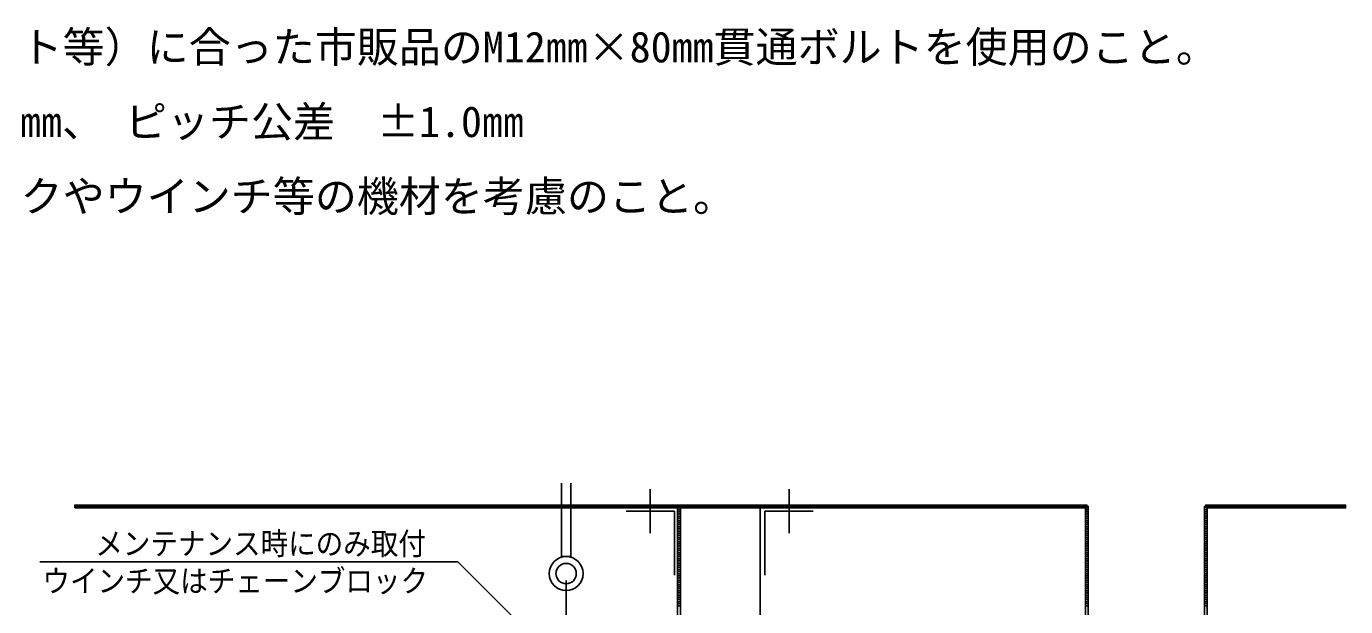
# Model space of a CAD drawing. Units: millimetres on the paper. Extents: x -384 to 384, y -238 to 239.
# Drawn here: x 6.9 to 130.6, y -72.2 to -17.8 of the extents above; entities that cross this region are included whole.
import ezdxf
from ezdxf.enums import TextEntityAlignment as Align

# ---------------------------------------------------------------- set-up
doc = ezdxf.new("R2010")
doc.units = ezdxf.units.MM
for name, color, linetype in [('0-0_MOJI1', 2, 'Continuous'), ('0-1_GAIKEI', 7, 'Continuous'), ('0-4_0', 1, 'Continuous')]:
    doc.layers.add(name, color=color, linetype=linetype)
doc.styles.add('ＭＳ ゴシック', font='')
doc.styles.get('ＭＳ ゴシック').set_extended_font_data('MS Gothic')

msp = doc.modelspace()

# ---------------------------------------------------------------- linework, layer by layer
at = {"layer": '0-1_GAIKEI'}
for p, q in [((57.065, -67.475), (57.065, -60.594)), ((57.94, -67.475), (57.94, -60.594)), ((65.384, -61.155), (65.384, -65.266)), ((78.411, -61.155), (78.411, -65.266)), ((106.333, -62.804), (11.423, -62.804)), ((68.218, -62.879), (67.956, -62.879)), ((68.218, -63.079), (67.956, -63.079)), ((75.708, -225.979), (75.708, -62.773)), ((106.464, -62.879), (106.202, -62.879)), ((106.464, -63.079), (106.202, -63.079)), ((117.613, -62.879), (117.351, -62.879)), ((117.613, -63.079), (117.351, -63.079)), ((130.593, -62.804), (117.482, -62.804)), ((63.119, -63.21), (67.65, -63.21)), ((67.65, -69.228), (67.65, -63.21)), ((68.218, -63.279), (67.956, -63.279)), ((68.218, -63.479), (67.956, -63.479)), ((68.218, -63.679), (67.956, -63.679)), ((68.218, -63.879), (67.956, -63.879)), ((68.218, -64.079), (67.956, -64.079)), ((68.218, -64.279), (67.956, -64.279)), ((80.676, -63.21), (76.146, -63.21)), ((76.146, -69.228), (76.146, -63.21)), ((106.464, -63.279), (106.202, -63.279)), ((106.464, -63.479), (106.202, -63.479)), ((106.464, -63.679), (106.202, -63.679)), ((106.464, -63.879), (106.202, -63.879)), ((106.464, -64.079), (106.202, -64.079)), ((106.464, -64.279), (106.202, -64.279)), ((117.613, -63.279), (117.351, -63.279)), ((117.613, -63.479), (117.351, -63.479)), ((117.613, -63.679), (117.351, -63.679)), ((117.613, -63.879), (117.351, -63.879)), ((117.613, -64.079), (117.351, -64.079)), ((117.613, -64.279), (117.351, -64.279)), ((68.218, -64.479), (67.956, -64.479)), ((68.218, -64.679), (67.956, -64.679)), ((68.218, -64.879), (67.956, -64.879)), ((68.218, -65.079), (67.956, -65.079)), ((68.218, -65.279), (67.956, -65.279)), ((68.218, -65.479), (67.956, -65.479)), ((106.464, -64.479), (106.202, -64.479)), ((106.464, -64.679), (106.202, -64.679)), ((106.464, -64.879), (106.202, -64.879)), ((106.464, -65.079), (106.202, -65.079)), ((106.464, -65.279), (106.202, -65.279)), ((106.464, -65.479), (106.202, -65.479)), ((117.613, -64.479), (117.351, -64.479)), ((117.613, -64.679), (117.351, -64.679)), ((117.613, -64.879), (117.351, -64.879)), ((117.613, -65.079), (117.351, -65.079)), ((117.613, -65.279), (117.351, -65.279)), ((117.613, -65.479), (117.351, -65.479)), ((68.218, -65.679), (67.956, -65.679)), ((68.218, -65.879), (67.956, -65.879)), ((68.218, -66.079), (67.956, -66.079)), ((68.218, -66.279), (67.956, -66.279)), ((68.218, -66.479), (67.956, -66.479)), ((68.218, -66.679), (67.956, -66.679)), ((106.464, -65.679), (106.202, -65.679)), ((106.464, -65.879), (106.202, -65.879)), ((106.464, -66.079), (106.202, -66.079)), ((106.464, -66.279), (106.202, -66.279)), ((106.464, -66.479), (106.202, -66.479)), ((106.464, -66.679), (106.202, -66.679)), ((117.613, -65.679), (117.351, -65.679)), ((117.613, -65.879), (117.351, -65.879)), ((117.613, -66.079), (117.351, -66.079)), ((117.613, -66.279), (117.351, -66.279)), ((117.613, -66.479), (117.351, -66.479)), ((117.613, -66.679), (117.351, -66.679)), ((57.065, -67.475), (57.94, -67.475)), ((68.218, -66.879), (67.956, -66.879)), ((68.218, -67.079), (67.956, -67.079)), ((68.218, -67.279), (67.956, -67.279)), ((68.218, -67.479), (67.956, -67.479)), ((68.218, -67.679), (67.956, -67.679)), ((68.218, -67.879), (67.956, -67.879)), ((106.464, -66.879), (106.202, -66.879)), ((106.464, -67.079), (106.202, -67.079)), ((106.464, -67.279), (106.202, -67.279)), ((106.464, -67.479), (106.202, -67.479)), ((106.464, -67.679), (106.202, -67.679)), ((106.464, -67.879), (106.202, -67.879)), ((117.613, -66.879), (117.351, -66.879)), ((117.613, -67.079), (117.351, -67.079)), ((117.613, -67.279), (117.351, -67.279)), ((117.613, -67.479), (117.351, -67.479)), ((117.613, -67.679), (117.351, -67.679)), ((117.613, -67.879), (117.351, -67.879)), ((68.218, -68.079), (67.956, -68.079)), ((68.218, -68.279), (67.956, -68.279)), ((68.218, -68.479), (67.956, -68.479)), ((68.218, -68.679), (67.956, -68.679)), ((68.218, -68.879), (67.956, -68.879)), ((68.218, -69.079), (67.956, -69.079)), ((106.464, -68.079), (106.202, -68.079)), ((106.464, -68.279), (106.202, -68.279)), ((106.464, -68.479), (106.202, -68.479)), ((106.464, -68.679), (106.202, -68.679)), ((106.464, -68.879), (106.202, -68.879)), ((106.464, -69.079), (106.202, -69.079)), ((117.613, -68.079), (117.351, -68.079)), ((117.613, -68.279), (117.351, -68.279)), ((117.613, -68.479), (117.351, -68.479)), ((117.613, -68.679), (117.351, -68.679)), ((117.613, -68.879), (117.351, -68.879)), ((117.613, -69.079), (117.351, -69.079)), ((57.502, -73.836), (57.502, -69.705)), ((68.218, -69.279), (67.956, -69.279)), ((68.218, -69.479), (67.956, -69.479)), ((68.218, -69.679), (67.956, -69.679)), ((68.218, -69.879), (67.956, -69.879)), ((68.218, -70.079), (67.956, -70.079)), ((68.218, -70.279), (67.956, -70.279)), ((68.218, -70.479), (67.956, -70.479)), ((106.464, -69.279), (106.202, -69.279)), ((106.464, -69.479), (106.202, -69.479)), ((106.464, -69.679), (106.202, -69.679)), ((106.464, -69.879), (106.202, -69.879)), ((106.464, -70.079), (106.202, -70.079)), ((106.464, -70.279), (106.202, -70.279)), ((106.464, -70.479), (106.202, -70.479)), ((117.613, -69.279), (117.351, -69.279)), ((117.613, -69.479), (117.351, -69.479)), ((117.613, -69.679), (117.351, -69.679)), ((117.613, -69.879), (117.351, -69.879)), ((117.613, -70.079), (117.351, -70.079)), ((117.613, -70.279), (117.351, -70.279)), ((117.613, -70.479), (117.351, -70.479)), ((68.218, -70.679), (67.956, -70.679)), ((68.218, -70.879), (67.956, -70.879)), ((68.218, -71.079), (67.956, -71.079)), ((68.218, -71.279), (67.956, -71.279)), ((68.218, -71.479), (67.956, -71.479)), ((68.218, -71.679), (67.956, -71.679)), ((106.464, -70.679), (106.202, -70.679)), ((106.464, -70.879), (106.202, -70.879)), ((106.464, -71.079), (106.202, -71.079)), ((106.464, -71.279), (106.202, -71.279)), ((106.464, -71.479), (106.202, -71.479)), ((106.464, -71.679), (106.202, -71.679)), ((117.613, -70.679), (117.351, -70.679)), ((117.613, -70.879), (117.351, -70.879)), ((117.613, -71.079), (117.351, -71.079)), ((117.613, -71.279), (117.351, -71.279)), ((117.613, -71.479), (117.351, -71.479)), ((117.613, -71.679), (117.351, -71.679)), ((68.218, -71.879), (67.956, -71.879)), ((68.218, -72.079), (67.956, -72.079)), ((106.464, -71.879), (106.202, -71.879)), ((106.464, -72.079), (106.202, -72.079)), ((117.613, -71.879), (117.351, -71.879)), ((117.613, -72.079), (117.351, -72.079))]:
    msp.add_line(p, q, dxfattribs=at)
for points in [[(11.423, -62.904), (106.333, -62.904), (106.333, -62.641), (11.423, -62.641)], [(68.218, -225.979), (68.218, -62.773), (67.956, -62.773), (67.956, -225.979)], [(106.464, -225.979), (106.464, -62.773), (106.202, -62.773), (106.202, -225.979)], [(117.613, -225.979), (117.613, -62.773), (117.351, -62.773), (117.351, -225.979)], [(117.482, -62.904), (130.593, -62.904), (130.593, -62.641), (117.482, -62.641)]]:
    msp.add_lwpolyline(points, close=True, dxfattribs=at)
for radius in [1.59, 0.954]:
    msp.add_circle((57.502, -69.069), radius, dxfattribs=at)
at = {"layer": '0-4_0'}
for p, q in [((8.141, -67.969), (47.349, -67.969)), ((47.349, -67.969), (54.005, -74.625))]:
    msp.add_line(p, q, dxfattribs=at)

# ---------------------------------------------------------------- texts
at = {"layer": '0-0_MOJI1', "style": 'ＭＳ ゴシック'}
for s, p in [('壁面への取付けボルトは、取付け材質（鉄骨、コンクリート等）に合った市販品のM12㎜×80mm貫通ボルトを使用のこと。', (-96.107, -22.009)), ('壁掛け金具の公差：面段差裕度\u3000左右±1.0㎜  上下±2.0㎜、 ピッチ公差\u3000±1.0㎜', (-96.107, -29.009)), ('工事・メンテナンスへの対応：取付上部にチェーンブロックやウインチ等の機材を考慮のこと。', (-96.107, -36.009))]:
    msp.add_text(s, height=2.889, dxfattribs=at).set_placement(p, align=Align.BOTTOM_LEFT)
at = {"layer": '0-4_0', "color": 2, "style": 'ＭＳ ゴシック', "width": 0.9}
for s, p in [('メンテナンス時にのみ取付', (13.351, -67.936)), ('ウインチ又はチェーンブロック', (8.393, -71.436))]:
    msp.add_text(s, height=2.104, dxfattribs=at).set_placement(p, align=Align.BOTTOM_LEFT)

doc.saveas('drawing.dxf')
